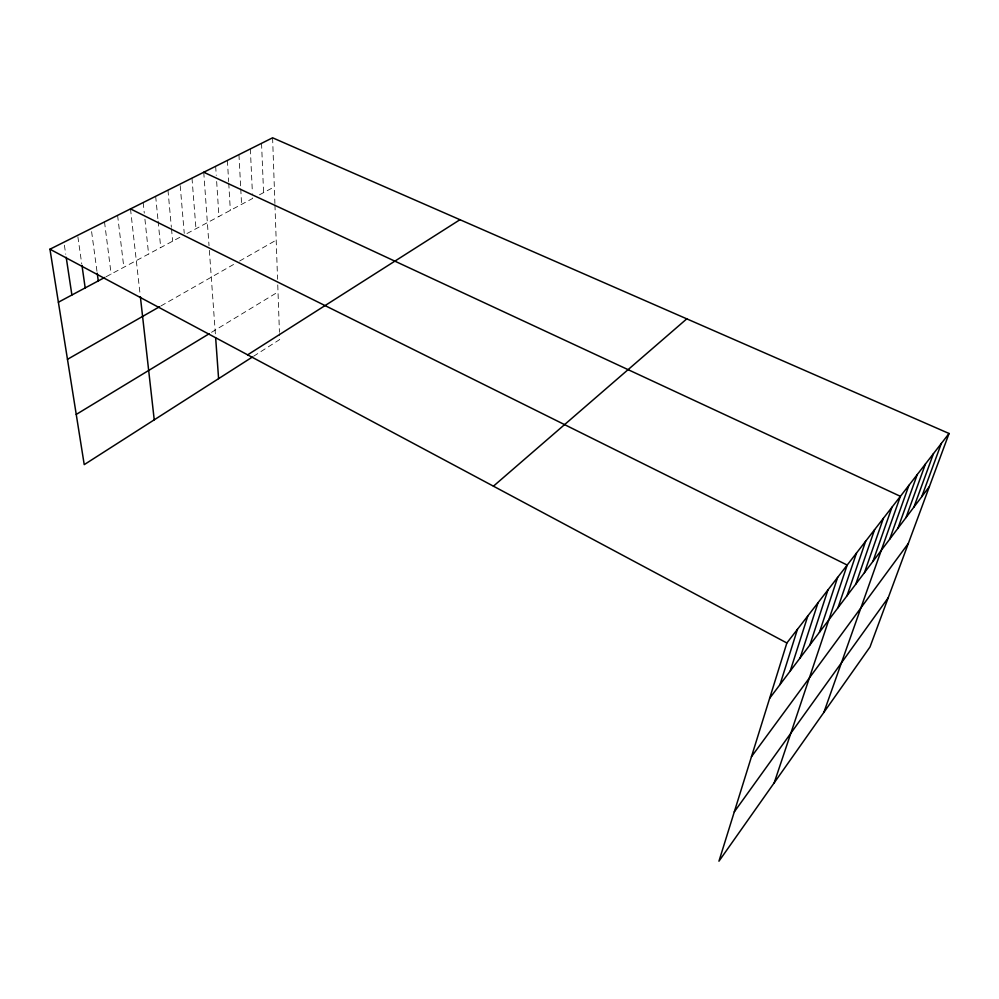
<?xml version="1.0" encoding="UTF-8"?>
<svg xmlns="http://www.w3.org/2000/svg" width="999" height="999" viewBox="0 0 999 999"><rect width="100%" height="100%" fill="white"/><g stroke="black" fill="none" stroke-linecap="round" stroke-linejoin="round"><path stroke-width="0.75" stroke-dasharray="5 3.75" d="M253.546 356.281L279.683 339.56L279.483 333.728M211.538 332.317L278.009 291.97M160.964 305.931L233.554 264.485M239.598 261.039L276.186 240.147M105.994 276.785L180.469 237M186.963 233.541L252.66 198.439L252.435 193.806M259.478 194.805L274.325 186.875M64.386 245.217L65.747 254.27M77.885 236.825L81.743 263.873M91.608 231.643L97.015 271.678M104.508 221.903L111.139 274.038M117.595 215.347L123.826 267.27M130.494 208.903L140.185 295.105M143.182 202.547L144.293 213.149M144.93 219.206L148.601 254.033M155.669 196.303L157.954 219.605M158.117 221.154L160.714 247.565M167.969 190.147L171.366 227.273M171.503 228.821L172.64 241.184M180.207 185.627L184.253 233.366M191.995 178.122L195.966 228.734M203.746 172.24L209.028 245.742M209.353 250.324L215.434 334.802M215.659 166.284L216.259 175.399M216.658 181.481L218.943 216.446M227.397 160.414L228.646 181.606M228.734 183.117L230.344 210.364M238.948 154.633L240.684 187.263M240.759 188.811L241.583 204.358M250.337 148.938L252.372 192.258M261.551 143.319L263.574 192.62M272.602 137.8L274.9 203.459M274.95 204.945L277.572 279.295M277.759 284.927L279.433 332.267"/><path stroke-width="1.5" d="M949.05 433.491L786.862 642.981L718.943 861.2L870.004 646.965L949.05 433.491L272.602 137.8L49.95 249.201L84.228 464.635L252.285 357.093M780.019 684.552L797.464 629.283M790.197 671.078L807.841 615.884M800.149 657.879L817.994 602.772M809.902 644.954L827.934 589.934M819.455 632.292L837.661 577.372M774.213 782.816L847.189 565.059L130.494 208.903M837.986 607.717L856.518 553.021M846.99 595.804L865.646 541.208M855.806 584.103L874.6 529.645M864.46 572.652L883.378 518.319M872.939 561.401L891.97 507.217M823.875 712.399L900.399 496.328L203.746 172.24M889.672 539.223L908.915 485.327M897.914 528.296L917.257 474.55M906.018 517.569L925.449 463.986M913.948 507.042L933.466 453.621M921.74 496.715L941.333 443.456M734.29 811.887L888.236 597.739M751.473 756.693L908.378 543.344M769.642 698.313L929.395 486.575M493.431 486.176L686.788 318.843M247.652 354.845L459.977 219.705M76.236 414.435L209.166 333.753M67.47 359.315L159.665 306.681M58.392 302.222L104.708 277.472M49.95 249.201L786.862 642.981M66.196 257.292L71.891 295.005M81.968 265.372L85.177 287.899M97.228 273.214L98.264 280.919M140.359 296.641L154.233 419.842M215.659 337.899L218.594 378.658"/></g></svg>
